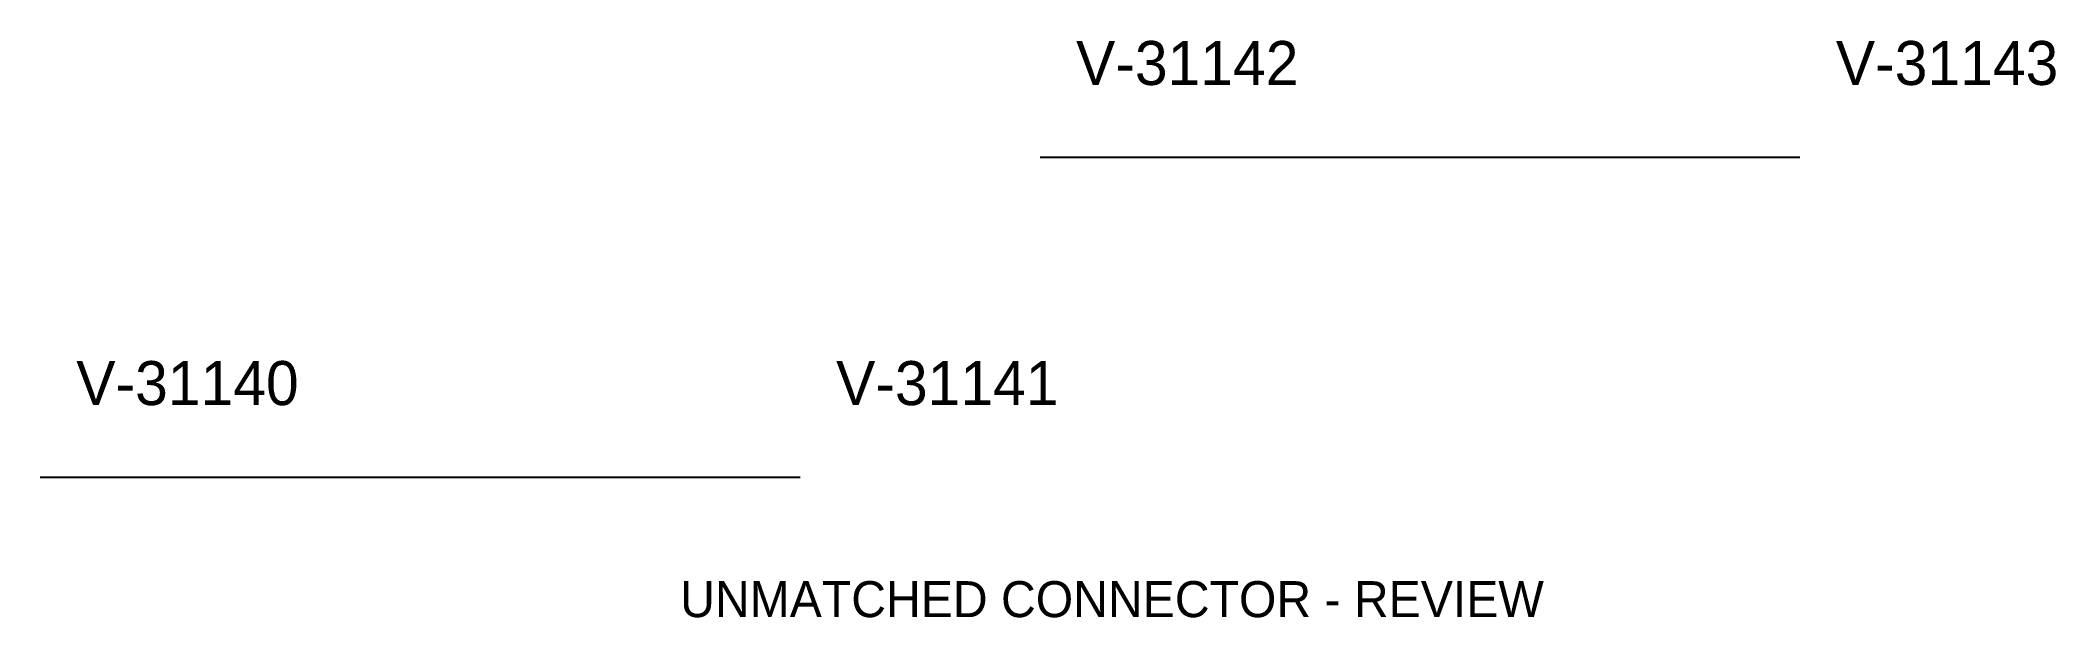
# Model space of a CAD drawing. Header units: metres. Extents: x 80 to 584, y 125 to 269.
import ezdxf

# ---------------------------------------------------------------- set-up
doc = ezdxf.new("R2010")
doc.units = ezdxf.units.M

msp = doc.modelspace()

# ---------------------------------------------------------------- linework, layer by layer
for p, q in [((330, 240), (520, 240)), ((80, 160), (270, 160))]:
    msp.add_line(p, q)

# ---------------------------------------------------------------- texts
for s, height, p in [('V-31142', 11, (339, 258)), ('V-31143', 11, (529, 258)), ('V-31140', 11, (89, 178)), ('V-31141', 11, (279, 178)), ('UNMATCHED CONNECTOR - REVIEW', 9, (240, 125))]:
    msp.add_text(s, height=height).set_placement(p)

doc.saveas('drawing.dxf')
